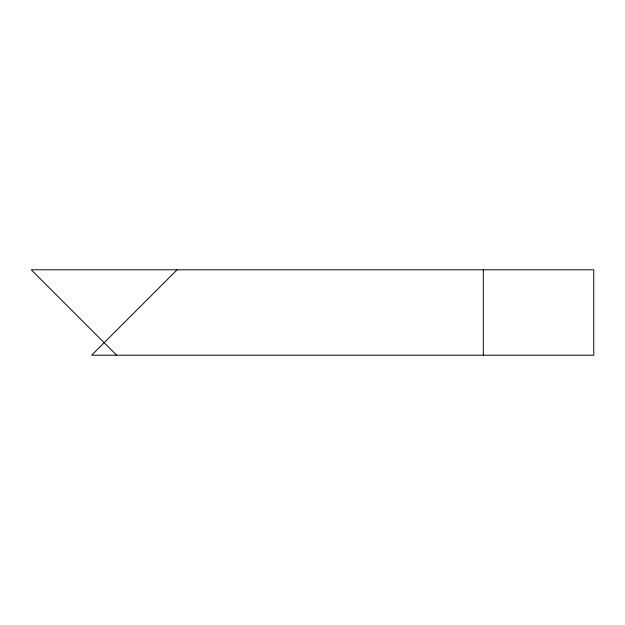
<?xml version="1.0" encoding="UTF-8"?>
<svg xmlns="http://www.w3.org/2000/svg" width="625" height="625" viewBox="0 0 625 625"><rect width="100%" height="100%" fill="white"/><g stroke="black" fill="none" stroke-linecap="round" stroke-linejoin="round"><path stroke-width="0.94" d="M177.078 269.789L91.656 355.211L593.75 355.211L593.75 269.789L31.25 269.789L116.672 355.211M483.305 269.789L483.305 355.211"/></g></svg>
